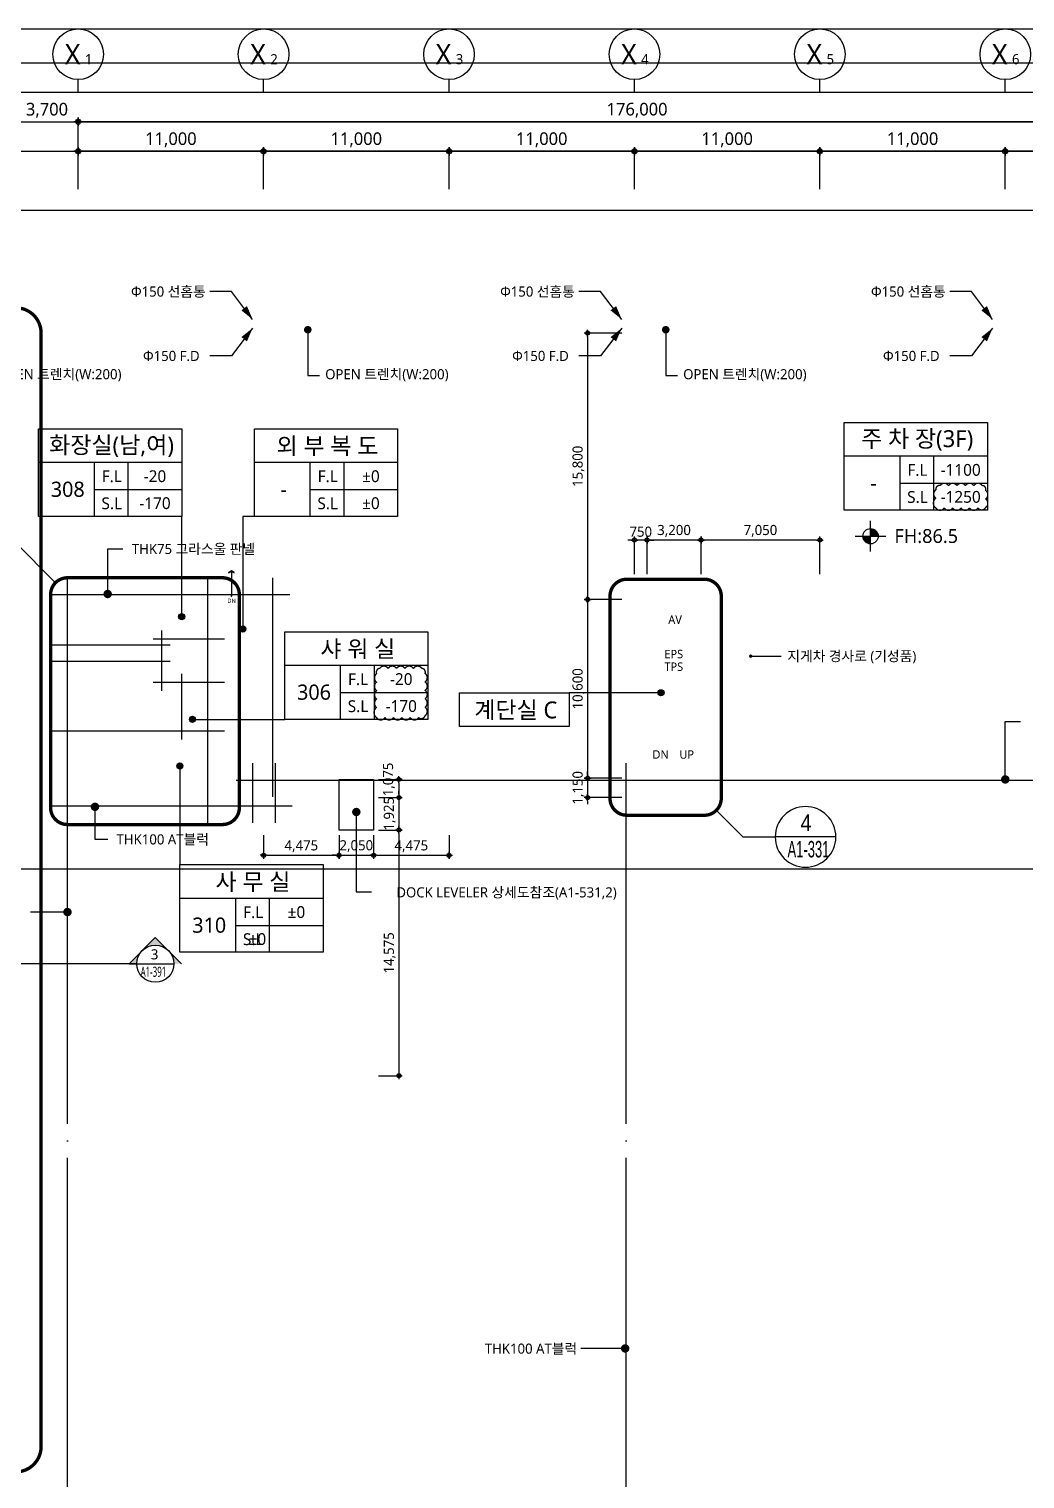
# Model space of a CAD drawing. Header units: millimetres. Extents: x 45782458 to 46215946, y 191740 to 1509539.
# Drawn here: x 45895054 to 45954142, y 675430 to 761440 of the extents above; entities that cross this region are included whole.
import ezdxf
from ezdxf.enums import TextEntityAlignment as Align

# ---------------------------------------------------------------- set-up
doc = ezdxf.new("R2010")
doc.units = ezdxf.units.MM
doc.header["$LTSCALE"] = 1000
doc.header["$MEASUREMENT"] = 0
doc.header["$PDSIZE"] = -10
for name, pattern in [('ACAD_ISO03W100', [30, 12, -18]), ('CEN', [62, 60, -1, 0, -1]), ('SYM$0$DASHDOT', [1, 0.5, -0.25, 0, -0.25])]:
    doc.linetypes.add(name, pattern=pattern)
doc.layers.get('0').update_dxf_attribs({"linetype": 'CONTINUOUS'})
doc.layers.get('Defpoints').update_dxf_attribs({"color": 171, "linetype": 'CONTINUOUS'})
for name, color, linetype in [('Center(AR)', 30, 'CEN'), ('DIM', 7, 'CONTINUOUS'), ('LED', 7, 'CONTINUOUS'), ('NDIM', 7, 'CONTINUOUS'), ('SYM', 7, 'CONTINUOUS'), ('SYM(AXIS)', 7, 'CONTINUOUS'), ('SYM(STAIR)', 251, 'CONTINUOUS'), ('SYMBOL', 7, 'CONTINUOUS'), ('TEXT(AXIS)', 2, 'CONTINUOUS'), ('TEXT(MIN)', 7, 'CONTINUOUS'), ('TEXT(노트)', 7, 'CONTINUOUS'), ('TEXT(실명)', 3, 'CONTINUOUS'), ('TEXT-기입', 6, 'CONTINUOUS'), ('TITLE', 7, 'CONTINUOUS'), ('구간정리', 6, 'CONTINUOUS'), ('구간정리-TEXT', 3, 'CONTINUOUS')]:
    doc.layers.add(name, color=color, linetype=linetype)
doc.layers.add('VE변경사항적용-20220616', color=10, linetype='CONTINUOUS', plot=False)
doc.styles.add('CGS', font='cgse', dxfattribs={"bigfont": 'cgs'})
doc.styles.add('SYM$0$ARIAL', font='arial.ttf')
doc.styles.add('SYM$0$돋움', font='', dxfattribs={"width": 0.9})
doc.styles.add('TE', font='malgun_0.ttf')
doc.styles.add('궁서체', font='')
doc.styles.add('나눔바른고딕', font='NanumBarunGothic.ttf')
doc.styles.get('SYM$0$돋움').set_extended_font_data('Dotum')
doc.styles.get('궁서체').set_extended_font_data('GungsuhChe')
doc.dimstyles.new('BA', dxfattribs={"dimscale": 500, "dimtxt": 3, "dimasz": 1, "dimexe": 1, "dimexo": 5, "dimgap": 0.9, "dimtad": 1, "dimdec": 0, "dimdsep": 46, "dimlunit": 6, "dimtxsty": 'TE', "dimblk": 'DDD', "dimcen": 2.5, "dimclrd": 256, "dimclre": 256, "dimclrt": 3, "dimazin": 2, "dimtfac": 1, "dimtdec": 0, "dimtix": 1, "dimtmove": 2, "dimatfit": 3, "dimldrblk": 'DDD', "dimfxl": 1, "dimtolj": 1, "dimtzin": 0, "dimarcsym": 2})
doc.dimstyles.new('CPDIM1', dxfattribs={"dimtxt": 3, "dimasz": 2.5, "dimexe": 1.25, "dimexo": 5, "dimgap": 1.5, "dimtad": 1, "dimdec": 0, "dimzin": 1, "dimdsep": 46, "dimlunit": 6, "dimtxsty": '궁서체', "dimblk1": 'Z_DOT', "dimblk2": 'Z_DOT', "dimsah": 1, "dimcen": 2.5, "dimadec": 0, "dimazin": 0, "dimtfac": 1, "dimtdec": 0, "dimtix": 1, "dimtmove": 2, "dimatfit": 3, "dimldrblk": 'Z_DOT', "dimfxl": 1, "dimtolj": 1, "dimtzin": 1, "dimarcsym": 0})
doc.dimstyles.new('NDIM 1200', dxfattribs={"dimscale": 500, "dimtxt": 3, "dimasz": 1, "dimexe": 2, "dimexo": 2, "dimgap": 1, "dimtad": 1, "dimdec": 0, "dimdsep": 46, "dimtxsty": 'CGS', "dimblk": 'DOT0', "dimcen": 1, "dimdle": 8, "dimclrd": 2, "dimclre": 2, "dimclrt": 2, "dimadec": 0, "dimazin": 0, "dimtfac": 1, "dimtdec": 0, "dimtix": 1, "dimtmove": 2, "dimatfit": 3, "dimldrblk": 'DOT0', "dimfxl": 1, "dimtolj": 1, "dimtzin": 0, "dimlwd": -1, "dimlwe": -1, "dimarcsym": 0})

# ---------------------------------------------------------------- blocks, each defined once
blk = doc.blocks.new('DDD')
at = {"layer": 'DIM', "color": 0}
for p, q in [((-1, 0), (1, 0)), ((0, -1), (0, 1))]:
    blk.add_line(p, q, dxfattribs=at)
for radius in [0.6, 0.3]:
    blk.add_circle((0, 0), radius, dxfattribs=at)
blk = doc.blocks.new('*D240')
at = {"layer": 'Defpoints', "color": 0, "ltscale": 0.4, "transparency": 16777216}
for p in [(45897972, 755940), (45894272, 750690), (45897972, 750690)]:
    blk.add_point(p, dxfattribs=at)
at = {"layer": 'NDIM', "lineweight": -2, "ltscale": 0.4, "transparency": 16777216}
for p, q in [((45894272, 751940), (45894272, 756190)), ((45897972, 751940), (45897972, 756190)), ((45894522, 755940), (45897722, 755940))]:
    blk.add_line(p, q, dxfattribs=at)
at = {"layer": 'NDIM', "lineweight": -2, "ltscale": 0.4, "transparency": 16777216, "xscale": 250, "yscale": 250, "zscale": 250, "rotation": 180}
blk.add_blockref('DDD', (45894272, 755940), dxfattribs=at)
at = {"layer": 'NDIM', "lineweight": -2, "ltscale": 0.4, "transparency": 16777216, "xscale": 250, "yscale": 250, "zscale": 250}
blk.add_blockref('DDD', (45897972, 755940), dxfattribs=at)
at = {"layer": 'NDIM', "color": 3, "ltscale": 0.4, "transparency": 16777216, "insert": (45896122, 756616), "char_height": 750, "attachment_point": 5, "style": 'TE'}
blk.add_mtext('\\A1;3,700', dxfattribs=at)
blk = doc.blocks.new('*D241')
at = {"layer": 'Defpoints', "color": 0, "ltscale": 0.4, "transparency": 16777216}
for p in [(45897972, 754190), (45897972, 750690), (45908972, 750690)]:
    blk.add_point(p, dxfattribs=at)
at = {"layer": 'NDIM', "lineweight": -2, "ltscale": 0.4, "transparency": 16777216}
for p, q in [((45897972, 751940), (45897972, 754440)), ((45908972, 751940), (45908972, 754440)), ((45908722, 754190), (45898222, 754190))]:
    blk.add_line(p, q, dxfattribs=at)
at = {"layer": 'NDIM', "lineweight": -2, "ltscale": 0.4, "transparency": 16777216, "xscale": 250, "yscale": 250, "zscale": 250, "rotation": 180}
blk.add_blockref('DDD', (45897972, 754190), dxfattribs=at)
at = {"layer": 'NDIM', "lineweight": -2, "ltscale": 0.4, "transparency": 16777216, "xscale": 250, "yscale": 250, "zscale": 250}
blk.add_blockref('DDD', (45908972, 754190), dxfattribs=at)
at = {"layer": 'NDIM', "color": 3, "ltscale": 0.4, "transparency": 16777216, "insert": (45903472, 754868), "char_height": 750, "attachment_point": 5, "style": 'TE'}
blk.add_mtext('\\A1;11,000', dxfattribs=at)
blk = doc.blocks.new('A$C2F20087E')
at = {"layer": 'SYM(AXIS)'}
blk.add_line((600, 0), (600, 300), dxfattribs=at)
blk.add_circle((600, 900), 600, dxfattribs=at)
blk = doc.blocks.new('*D242')
at = {"layer": 'Defpoints', "color": 0, "ltscale": 0.4, "transparency": 16777216}
for p in [(45908972, 754190), (45908972, 750690), (45919972, 750690)]:
    blk.add_point(p, dxfattribs=at)
at = {"layer": 'NDIM', "lineweight": -2, "ltscale": 0.4, "transparency": 16777216}
for p, q in [((45908972, 751940), (45908972, 754440)), ((45919972, 751940), (45919972, 754440)), ((45919722, 754190), (45909222, 754190))]:
    blk.add_line(p, q, dxfattribs=at)
at = {"layer": 'NDIM', "lineweight": -2, "ltscale": 0.4, "transparency": 16777216, "xscale": 250, "yscale": 250, "zscale": 250, "rotation": 180}
blk.add_blockref('DDD', (45908972, 754190), dxfattribs=at)
at = {"layer": 'NDIM', "lineweight": -2, "ltscale": 0.4, "transparency": 16777216, "xscale": 250, "yscale": 250, "zscale": 250}
blk.add_blockref('DDD', (45919972, 754190), dxfattribs=at)
at = {"layer": 'NDIM', "color": 3, "ltscale": 0.4, "transparency": 16777216, "insert": (45914472, 754868), "char_height": 750, "attachment_point": 5, "style": 'TE'}
blk.add_mtext('\\A1;11,000', dxfattribs=at)
blk = doc.blocks.new('*D243')
at = {"layer": 'Defpoints', "color": 0, "ltscale": 0.4, "transparency": 16777216}
for p in [(45919972, 754190), (45919972, 750690), (45930972, 750690)]:
    blk.add_point(p, dxfattribs=at)
at = {"layer": 'NDIM', "lineweight": -2, "ltscale": 0.4, "transparency": 16777216}
for p, q in [((45919972, 751940), (45919972, 754440)), ((45930972, 751940), (45930972, 754440)), ((45930722, 754190), (45920222, 754190))]:
    blk.add_line(p, q, dxfattribs=at)
at = {"layer": 'NDIM', "lineweight": -2, "ltscale": 0.4, "transparency": 16777216, "xscale": 250, "yscale": 250, "zscale": 250, "rotation": 180}
blk.add_blockref('DDD', (45919972, 754190), dxfattribs=at)
at = {"layer": 'NDIM', "lineweight": -2, "ltscale": 0.4, "transparency": 16777216, "xscale": 250, "yscale": 250, "zscale": 250}
blk.add_blockref('DDD', (45930972, 754190), dxfattribs=at)
at = {"layer": 'NDIM', "color": 3, "ltscale": 0.4, "transparency": 16777216, "insert": (45925472, 754868), "char_height": 750, "attachment_point": 5, "style": 'TE'}
blk.add_mtext('\\A1;11,000', dxfattribs=at)
blk = doc.blocks.new('*D244')
at = {"layer": 'Defpoints', "color": 0, "ltscale": 0.4, "transparency": 16777216}
for p in [(45930972, 754190), (45930972, 750690), (45941972, 750690)]:
    blk.add_point(p, dxfattribs=at)
at = {"layer": 'NDIM', "lineweight": -2, "ltscale": 0.4, "transparency": 16777216}
for p, q in [((45930972, 751940), (45930972, 754440)), ((45941972, 751940), (45941972, 754440)), ((45941722, 754190), (45931222, 754190))]:
    blk.add_line(p, q, dxfattribs=at)
at = {"layer": 'NDIM', "lineweight": -2, "ltscale": 0.4, "transparency": 16777216, "xscale": 250, "yscale": 250, "zscale": 250, "rotation": 180}
blk.add_blockref('DDD', (45930972, 754190), dxfattribs=at)
at = {"layer": 'NDIM', "lineweight": -2, "ltscale": 0.4, "transparency": 16777216, "xscale": 250, "yscale": 250, "zscale": 250}
blk.add_blockref('DDD', (45941972, 754190), dxfattribs=at)
at = {"layer": 'NDIM', "color": 3, "ltscale": 0.4, "transparency": 16777216, "insert": (45936472, 754868), "char_height": 750, "attachment_point": 5, "style": 'TE'}
blk.add_mtext('\\A1;11,000', dxfattribs=at)
blk = doc.blocks.new('*D245')
at = {"layer": 'Defpoints', "color": 0, "ltscale": 0.4, "transparency": 16777216}
for p in [(45941972, 754190), (45941972, 750690), (45952972, 750690)]:
    blk.add_point(p, dxfattribs=at)
at = {"layer": 'NDIM', "lineweight": -2, "ltscale": 0.4, "transparency": 16777216}
for p, q in [((45941972, 751940), (45941972, 754440)), ((45952972, 751940), (45952972, 754440)), ((45952722, 754190), (45942222, 754190))]:
    blk.add_line(p, q, dxfattribs=at)
at = {"layer": 'NDIM', "lineweight": -2, "ltscale": 0.4, "transparency": 16777216, "xscale": 250, "yscale": 250, "zscale": 250, "rotation": 180}
blk.add_blockref('DDD', (45941972, 754190), dxfattribs=at)
at = {"layer": 'NDIM', "lineweight": -2, "ltscale": 0.4, "transparency": 16777216, "xscale": 250, "yscale": 250, "zscale": 250}
blk.add_blockref('DDD', (45952972, 754190), dxfattribs=at)
at = {"layer": 'NDIM', "color": 3, "ltscale": 0.4, "transparency": 16777216, "insert": (45947472, 754868), "char_height": 750, "attachment_point": 5, "style": 'TE'}
blk.add_mtext('\\A1;11,000', dxfattribs=at)
blk = doc.blocks.new('*D246')
at = {"layer": 'Defpoints', "color": 0, "ltscale": 0.4, "transparency": 16777216}
for p in [(45952972, 754190), (45952972, 750690), (45963972, 750690)]:
    blk.add_point(p, dxfattribs=at)
at = {"layer": 'NDIM', "lineweight": -2, "ltscale": 0.4, "transparency": 16777216}
for p, q in [((45952972, 751940), (45952972, 754440)), ((45963972, 751940), (45963972, 754440)), ((45963722, 754190), (45953222, 754190))]:
    blk.add_line(p, q, dxfattribs=at)
at = {"layer": 'NDIM', "lineweight": -2, "ltscale": 0.4, "transparency": 16777216, "xscale": 250, "yscale": 250, "zscale": 250, "rotation": 180}
blk.add_blockref('DDD', (45952972, 754190), dxfattribs=at)
at = {"layer": 'NDIM', "lineweight": -2, "ltscale": 0.4, "transparency": 16777216, "xscale": 250, "yscale": 250, "zscale": 250}
blk.add_blockref('DDD', (45963972, 754190), dxfattribs=at)
at = {"layer": 'NDIM', "color": 3, "ltscale": 0.4, "transparency": 16777216, "insert": (45958472, 754868), "char_height": 750, "attachment_point": 5, "style": 'TE'}
blk.add_mtext('\\A1;11,000', dxfattribs=at)
blk = doc.blocks.new('A$C31C7260E')
at = {"layer": 'TITLE'}
for points in [[(0, 0), (0, 4000), (13000, 4000), (13000, 0)], [(13000, 0), (0, 0)]]:
    blk.add_lwpolyline(points, dxfattribs=at)
blk = doc.blocks.new('A$C51E23882')
at = {"layer": 'TITLE'}
blk.add_lwpolyline([(8500, 0), (0, 0), (0, 5200), (8500, 5200)], close=True, dxfattribs=at)
for points in [[(8500, 3200), (0, 3200)], [(3300, 3200), (3300, 0)], [(5300, 3200), (5300, 0)], [(3300, 1600), (8500, 1600)]]:
    blk.add_lwpolyline(points, dxfattribs=at)
at = {"layer": 'TITLE', "style": '나눔바른고딕'}
for s, p in [('F.L', (4352, 2378)), ('S.L', (4352, 778))]:
    blk.add_text(s, height=700, dxfattribs=at).set_placement(p, align=Align.MIDDLE)
blk = doc.blocks.new('level')
at = {"layer": 'SYMBOL'}
for p, q in [((0, 4320), (0, -4320)), ((-4320, 0), (4320, 0))]:
    blk.add_line(p, q, dxfattribs=at)
blk.add_circle((0, 0), 2160, dxfattribs=at)
for points in [[(-2160, 0), (0, 2160), (-2127, 381), (-376, 2126)], [(-2127, 381), (-376, 2126), (-2030, 748), (-738, 2029)], [(-2030, 748), (-738, 2029), (-1859, 1104), (-1089, 1863)], [(-1859, 1104), (-1089, 1863), (-1659, 1388), (-1386, 1658)], [(0, -2160), (2160, 0), (381, -2127), (2126, -376)], [(381, -2127), (2126, -376), (748, -2030), (2029, -738)], [(748, -2030), (2029, -738), (1104, -1859), (1863, -1089)], [(1104, -1859), (1863, -1089), (1388, -1659), (1658, -1386)]]:
    blk.add_solid(points, dxfattribs=at)
at = {"layer": 'SYMBOL', "linetype": 'Continuous'}
for points in [[(0, 2160), (-2160, 0), (0, 0)], [(2160, 0), (0, 0), (0, -2160)]]:
    blk.add_solid(points, dxfattribs=at)
blk = doc.blocks.new('*D964')
at = {"layer": 'Defpoints', "color": 0, "ltscale": 0.4, "transparency": 16777216}
for p in [(45913447, 713926), (45915497, 713926), (45915497, 712426)]:
    blk.add_point(p, dxfattribs=at)
at = {"layer": 'NDIM', "lineweight": -2, "ltscale": 0.4, "transparency": 16777216}
for p, q in [((45913447, 713626), (45913447, 712226)), ((45915497, 713626), (45915497, 712226)), ((45913247, 712426), (45913047, 712426)), ((45913447, 712426), (45915497, 712426)), ((45915697, 712426), (45915897, 712426))]:
    blk.add_line(p, q, dxfattribs=at)
at = {"layer": 'NDIM', "lineweight": -2, "ltscale": 0.4, "transparency": 16777216, "xscale": 200, "yscale": 200, "zscale": 200}
blk.add_blockref('DDD', (45913447, 712426), dxfattribs=at)
at = {"layer": 'NDIM', "lineweight": -2, "ltscale": 0.4, "transparency": 16777216, "xscale": 200, "yscale": 200, "zscale": 200, "rotation": 180}
blk.add_blockref('DDD', (45915497, 712426), dxfattribs=at)
at = {"layer": 'NDIM', "color": 3, "ltscale": 0.4, "transparency": 16777216, "insert": (45914472, 712967), "char_height": 600, "attachment_point": 5, "style": 'TE'}
blk.add_mtext('\\A1;2,050', dxfattribs=at)
blk = doc.blocks.new('*D965')
at = {"layer": 'Defpoints', "color": 0, "ltscale": 0.4, "transparency": 16777216}
for p in [(45915497, 713926), (45919972, 713926), (45919972, 712426)]:
    blk.add_point(p, dxfattribs=at)
at = {"layer": 'NDIM', "lineweight": -2, "ltscale": 0.4, "transparency": 16777216}
for p, q in [((45915497, 713626), (45915497, 712226)), ((45919972, 713626), (45919972, 712226)), ((45915697, 712426), (45919772, 712426))]:
    blk.add_line(p, q, dxfattribs=at)
at = {"layer": 'NDIM', "lineweight": -2, "ltscale": 0.4, "transparency": 16777216, "xscale": 200, "yscale": 200, "zscale": 200, "rotation": 180}
blk.add_blockref('DDD', (45915497, 712426), dxfattribs=at)
at = {"layer": 'NDIM', "lineweight": -2, "ltscale": 0.4, "transparency": 16777216, "xscale": 200, "yscale": 200, "zscale": 200}
blk.add_blockref('DDD', (45919972, 712426), dxfattribs=at)
at = {"layer": 'NDIM', "color": 3, "ltscale": 0.4, "transparency": 16777216, "insert": (45917735, 712962), "char_height": 600, "attachment_point": 5, "style": 'TE'}
blk.add_mtext('\\A1;4,475', dxfattribs=at)
blk = doc.blocks.new('*D966')
at = {"layer": 'Defpoints', "color": 0, "ltscale": 0.4, "transparency": 16777216}
for p in [(45908972, 713926), (45913447, 713926), (45913447, 712426)]:
    blk.add_point(p, dxfattribs=at)
at = {"layer": 'NDIM', "lineweight": -2, "ltscale": 0.4, "transparency": 16777216}
for p, q in [((45908972, 713626), (45908972, 712226)), ((45913447, 713626), (45913447, 712226)), ((45909172, 712426), (45913247, 712426))]:
    blk.add_line(p, q, dxfattribs=at)
at = {"layer": 'NDIM', "lineweight": -2, "ltscale": 0.4, "transparency": 16777216, "xscale": 200, "yscale": 200, "zscale": 200, "rotation": 180}
blk.add_blockref('DDD', (45908972, 712426), dxfattribs=at)
at = {"layer": 'NDIM', "lineweight": -2, "ltscale": 0.4, "transparency": 16777216, "xscale": 200, "yscale": 200, "zscale": 200}
blk.add_blockref('DDD', (45913447, 712426), dxfattribs=at)
at = {"layer": 'NDIM', "color": 3, "ltscale": 0.4, "transparency": 16777216, "insert": (45911210, 712962), "char_height": 600, "attachment_point": 5, "style": 'TE'}
blk.add_mtext('\\A1;4,475', dxfattribs=at)
blk = doc.blocks.new('*D967')
at = {"layer": 'Defpoints', "color": 0, "ltscale": 0.4, "transparency": 16777216}
for p in [(45915497, 713926), (45915497, 699351), (45916997, 699351)]:
    blk.add_point(p, dxfattribs=at)
at = {"layer": 'NDIM', "lineweight": -2, "ltscale": 0.4, "transparency": 16777216}
for p, q in [((45915797, 713926), (45917197, 713926)), ((45916997, 713726), (45916997, 699551)), ((45915797, 699351), (45917197, 699351))]:
    blk.add_line(p, q, dxfattribs=at)
at = {"layer": 'NDIM', "lineweight": -2, "ltscale": 0.4, "transparency": 16777216, "xscale": 200, "yscale": 200, "zscale": 200}
for p, rotation in [((45916997, 713926), 90), ((45916997, 699351), 270)]:
    blk.add_blockref('DDD', p, dxfattribs=dict(at, rotation=rotation))
at = {"layer": 'NDIM', "color": 3, "ltscale": 0.4, "transparency": 16777216, "insert": (45916455, 706639), "char_height": 600, "attachment_point": 5, "rotation": 90, "style": 'TE'}
blk.add_mtext('\\A1;14,575', dxfattribs=at)
blk = doc.blocks.new('*D968')
at = {"layer": 'Defpoints', "color": 0, "ltscale": 0.4, "transparency": 16777216}
for p in [(45915497, 715851), (45915497, 713926), (45916997, 713926)]:
    blk.add_point(p, dxfattribs=at)
at = {"layer": 'NDIM', "lineweight": -2, "ltscale": 0.4, "transparency": 16777216}
for p, q in [((45915797, 715851), (45917197, 715851)), ((45916997, 716051), (45916997, 716251)), ((45916997, 715851), (45916997, 713926)), ((45915797, 713926), (45917197, 713926)), ((45916997, 713726), (45916997, 713526))]:
    blk.add_line(p, q, dxfattribs=at)
at = {"layer": 'NDIM', "lineweight": -2, "ltscale": 0.4, "transparency": 16777216, "xscale": 200, "yscale": 200, "zscale": 200}
for p, rotation in [((45916997, 715851), 270), ((45916997, 713926), 90)]:
    blk.add_blockref('DDD', p, dxfattribs=dict(at, rotation=rotation))
at = {"layer": 'NDIM', "color": 3, "ltscale": 0.4, "transparency": 16777216, "insert": (45916455, 714889), "char_height": 600, "attachment_point": 5, "rotation": 90, "style": 'TE'}
blk.add_mtext('\\A1;1,925', dxfattribs=at)
blk = doc.blocks.new('*D969')
at = {"layer": 'Defpoints', "color": 0, "ltscale": 0.4, "transparency": 16777216}
for p in [(45915497, 716926), (45915497, 715851), (45916997, 715851)]:
    blk.add_point(p, dxfattribs=at)
at = {"layer": 'NDIM', "lineweight": -2, "ltscale": 0.4, "transparency": 16777216}
for p, q in [((45915797, 716926), (45917197, 716926)), ((45916997, 716726), (45916997, 716051)), ((45915797, 715851), (45917197, 715851))]:
    blk.add_line(p, q, dxfattribs=at)
at = {"layer": 'NDIM', "lineweight": -2, "ltscale": 0.4, "transparency": 16777216, "xscale": 200, "yscale": 200, "zscale": 200}
for p, rotation in [((45916997, 716926), 90), ((45916997, 715851), 270)]:
    blk.add_blockref('DDD', p, dxfattribs=dict(at, rotation=rotation))
at = {"layer": 'NDIM', "color": 3, "ltscale": 0.4, "transparency": 16777216, "insert": (45916407, 716926), "char_height": 600, "attachment_point": 5, "rotation": 90, "style": 'TE'}
blk.add_mtext('\\A1;1,075', dxfattribs=at)
blk = doc.blocks.new('DOT0')
blk.add_line((-3, 0), (3, 0))
at = {"color": 6}
blk.add_circle((0, 0), 0.75, dxfattribs=at)
blk = doc.blocks.new('Z_DOT')
at = {"layer": 'DIM', "color": 0}
for p, q in [((-1, 0), (1, 0)), ((0, -1), (0, 1))]:
    blk.add_line(p, q, dxfattribs=at)
for radius in [0.5, 0.25]:
    blk.add_circle((0, 0), radius, dxfattribs=at)
blk = doc.blocks.new('*D1171')
at = {"layer": 'Defpoints', "color": 0, "ltscale": 0.4, "transparency": 16777216}
for p in [(45931722, 731128), (45931722, 728801), (45934922, 728801)]:
    blk.add_point(p, dxfattribs=at)
at = {"layer": 'NDIM', "lineweight": -2, "ltscale": 0.4, "transparency": 16777216}
for p, q in [((45931722, 729101), (45931722, 731328)), ((45934722, 731128), (45931922, 731128)), ((45934922, 729101), (45934922, 731328))]:
    blk.add_line(p, q, dxfattribs=at)
at = {"layer": 'NDIM', "lineweight": -2, "ltscale": 0.4, "transparency": 16777216, "xscale": 200, "yscale": 200, "zscale": 200, "rotation": 180}
blk.add_blockref('DDD', (45931722, 731128), dxfattribs=at)
at = {"layer": 'NDIM', "lineweight": -2, "ltscale": 0.4, "transparency": 16777216, "xscale": 200, "yscale": 200, "zscale": 200}
blk.add_blockref('DDD', (45934922, 731128), dxfattribs=at)
at = {"layer": 'NDIM', "color": 3, "ltscale": 0.4, "transparency": 16777216, "insert": (45933322, 731669), "char_height": 600, "attachment_point": 5, "style": 'TE'}
blk.add_mtext('\\A1;3,200', dxfattribs=at)
blk = doc.blocks.new('*D1172')
at = {"layer": 'Defpoints', "color": 0, "ltscale": 0.4, "transparency": 16777216}
for p in [(45930972, 731128), (45930972, 728801), (45931722, 728801)]:
    blk.add_point(p, dxfattribs=at)
at = {"layer": 'NDIM', "lineweight": -2, "ltscale": 0.4, "transparency": 16777216}
for p, q in [((45930772, 731128), (45930572, 731128)), ((45930972, 729101), (45930972, 731328)), ((45931722, 731128), (45930972, 731128)), ((45931722, 729101), (45931722, 731328)), ((45931922, 731128), (45932122, 731128))]:
    blk.add_line(p, q, dxfattribs=at)
at = {"layer": 'NDIM', "lineweight": -2, "ltscale": 0.4, "transparency": 16777216, "xscale": 200, "yscale": 200, "zscale": 200}
blk.add_blockref('DDD', (45930972, 731128), dxfattribs=at)
at = {"layer": 'NDIM', "lineweight": -2, "ltscale": 0.4, "transparency": 16777216, "xscale": 200, "yscale": 200, "zscale": 200, "rotation": 180}
blk.add_blockref('DDD', (45931722, 731128), dxfattribs=at)
at = {"layer": 'NDIM', "color": 3, "ltscale": 0.4, "transparency": 16777216, "insert": (45931347, 731618), "char_height": 600, "attachment_point": 5, "style": 'TE'}
blk.add_mtext('\\A1;750', dxfattribs=at)
blk = doc.blocks.new('*D1173')
at = {"layer": 'Defpoints', "color": 0, "ltscale": 0.4, "transparency": 16777216}
for p in [(45934922, 731128), (45934922, 728801), (45941972, 728801)]:
    blk.add_point(p, dxfattribs=at)
at = {"layer": 'NDIM', "lineweight": -2, "ltscale": 0.4, "transparency": 16777216}
for p, q in [((45934922, 729101), (45934922, 731328)), ((45941772, 731128), (45935122, 731128)), ((45941972, 729101), (45941972, 731328))]:
    blk.add_line(p, q, dxfattribs=at)
at = {"layer": 'NDIM', "lineweight": -2, "ltscale": 0.4, "transparency": 16777216, "xscale": 200, "yscale": 200, "zscale": 200, "rotation": 180}
blk.add_blockref('DDD', (45934922, 731128), dxfattribs=at)
at = {"layer": 'NDIM', "lineweight": -2, "ltscale": 0.4, "transparency": 16777216, "xscale": 200, "yscale": 200, "zscale": 200}
blk.add_blockref('DDD', (45941972, 731128), dxfattribs=at)
at = {"layer": 'NDIM', "color": 3, "ltscale": 0.4, "transparency": 16777216, "insert": (45938447, 731669), "char_height": 600, "attachment_point": 5, "style": 'TE'}
blk.add_mtext('\\A1;7,050', dxfattribs=at)
blk = doc.blocks.new('*D1174')
at = {"layer": 'Defpoints', "color": 0, "ltscale": 0.4, "transparency": 16777216}
for p in [(45930522, 727601), (45928195, 717001), (45930522, 717001)]:
    blk.add_point(p, dxfattribs=at)
at = {"layer": 'NDIM', "lineweight": -2, "ltscale": 0.4, "transparency": 16777216}
for p, q in [((45930222, 727601), (45927995, 727601)), ((45928195, 727401), (45928195, 717201)), ((45930222, 717001), (45927995, 717001))]:
    blk.add_line(p, q, dxfattribs=at)
at = {"layer": 'NDIM', "lineweight": -2, "ltscale": 0.4, "transparency": 16777216, "xscale": 200, "yscale": 200, "zscale": 200}
for p, rotation in [((45928195, 727601), 90), ((45928195, 717001), 270)]:
    blk.add_blockref('DDD', p, dxfattribs=dict(at, rotation=rotation))
at = {"layer": 'NDIM', "color": 3, "ltscale": 0.4, "transparency": 16777216, "insert": (45927653, 722301), "char_height": 600, "attachment_point": 5, "rotation": 90, "style": 'TE'}
blk.add_mtext('\\A1;10,600', dxfattribs=at)
blk = doc.blocks.new('*D1175')
at = {"layer": 'Defpoints', "color": 0, "ltscale": 0.4, "transparency": 16777216}
for p in [(45930522, 717001), (45928195, 715851), (45930522, 715851)]:
    blk.add_point(p, dxfattribs=at)
at = {"layer": 'NDIM', "lineweight": -2, "ltscale": 0.4, "transparency": 16777216}
for p, q in [((45928195, 717201), (45928195, 717401)), ((45930222, 717001), (45927995, 717001)), ((45928195, 717001), (45928195, 715851)), ((45930222, 715851), (45927995, 715851)), ((45928195, 715651), (45928195, 715451))]:
    blk.add_line(p, q, dxfattribs=at)
at = {"layer": 'NDIM', "lineweight": -2, "ltscale": 0.4, "transparency": 16777216, "xscale": 200, "yscale": 200, "zscale": 200}
for p, rotation in [((45928195, 717001), 270), ((45928195, 715851), 90)]:
    blk.add_blockref('DDD', p, dxfattribs=dict(at, rotation=rotation))
at = {"layer": 'NDIM', "color": 3, "ltscale": 0.4, "transparency": 16777216, "insert": (45927653, 716426), "char_height": 600, "attachment_point": 5, "rotation": 90, "style": 'TE'}
blk.add_mtext('\\A1;1,150', dxfattribs=at)
blk = doc.blocks.new('*D1176')
at = {"layer": 'Defpoints', "color": 0, "ltscale": 0.4, "transparency": 16777216}
for p in [(45930522, 743401), (45928195, 727601), (45930522, 727601)]:
    blk.add_point(p, dxfattribs=at)
at = {"layer": 'NDIM', "lineweight": -2, "ltscale": 0.4, "transparency": 16777216}
for p, q in [((45930222, 743401), (45927995, 743401)), ((45928195, 743201), (45928195, 727801)), ((45930222, 727601), (45927995, 727601))]:
    blk.add_line(p, q, dxfattribs=at)
at = {"layer": 'NDIM', "lineweight": -2, "ltscale": 0.4, "transparency": 16777216, "xscale": 200, "yscale": 200, "zscale": 200}
for p, rotation in [((45928195, 743401), 90), ((45928195, 727601), 270)]:
    blk.add_blockref('DDD', p, dxfattribs=dict(at, rotation=rotation))
at = {"layer": 'NDIM', "color": 3, "ltscale": 0.4, "transparency": 16777216, "insert": (45927653, 735501), "char_height": 600, "attachment_point": 5, "rotation": 90, "style": 'TE'}
blk.add_mtext('\\A1;15,800', dxfattribs=at)
blk = doc.blocks.new('SYM$0$det-tar-wi')
at = {"layer": '구간정리', "ltscale": 0.2}
blk.add_line((0, 0), (11, 0), dxfattribs=at)
blk.add_circle((5.5, 0), 5.5, dxfattribs=at)
at = {"layer": '구간정리-TEXT', "color": 3, "style": 'SYM$0$ARIAL'}
blk.add_attdef('2', text='', height=3, dxfattribs=at).set_placement((5.5, 2.58), align=Align.MIDDLE_CENTER)
at = {"layer": '구간정리-TEXT', "color": 3, "style": 'SYM$0$ARIAL', "width": 0.6}
blk.add_attdef('A1.00', text='', height=3, dxfattribs=at).set_placement((5.57, -2.22), align=Align.MIDDLE_CENTER)

msp = doc.modelspace()

# ---------------------------------------------------------------- hatches: boundary and pattern name
at = {"layer": 'LED'}
h = msp.add_hatch(color=256, dxfattribs=at)
h.dxf.hatch_style = 1
edge = h.paths.add_edge_path()
edge.add_arc((45904112.3, 726576.3), 180, 180, 540, ccw=False)
h = msp.add_hatch(color=256, dxfattribs=at)
h.dxf.hatch_style = 1
edge = h.paths.add_edge_path()
edge.add_arc((45907741.1, 725851.3), 180, 270, 630, ccw=False)
h = msp.add_hatch(color=256, dxfattribs=at)
h.dxf.hatch_style = 1
edge = h.paths.add_edge_path()
edge.add_arc((45932547.3, 722066.3), 180, 0, 360)
h = msp.add_hatch(color=256, dxfattribs=at)
h.dxf.hatch_style = 1
edge = h.paths.add_edge_path()
edge.add_arc((45904752.3, 720491.3), 180, 180, 540, ccw=False)
h = msp.add_hatch(color=256, dxfattribs=at)
h.dxf.hatch_style = 1
edge = h.paths.add_edge_path()
edge.add_arc((45904003.9, 717724.6), 180, 180, 540, ccw=False)
h = msp.add_hatch(color=256, dxfattribs=at)
h.dxf.hatch_style = 1
edge = h.paths.add_edge_path()
edge.add_arc((45904003.9, 717724.6), 180, -180, 180)
at = {"layer": 'SYM'}
h = msp.add_hatch(color=256, dxfattribs=at)
h.paths.add_polyline_path([(45902546.9, 707550.6), (45901769.1, 706772.8, -0.4142136), (45903324.7, 706772.8)])
h.paths.add_polyline_path([(45901769.1, 706772.8), (45900991.3, 705995), (45901446.9, 705995, -0.1989124)])
h.paths.add_polyline_path([(45903324.7, 706772.8, -0.1989124), (45903646.9, 705995), (45904102.5, 705995)])

# ---------------------------------------------------------------- linework, layer by layer
at = {"ltscale": 10000}
for p, q in [((45904112.3, 726576.3), (45904112.3, 732526.3)), ((45904752.3, 720491.3), (45910222.3, 720491.3))]:
    msp.add_line(p, q, dxfattribs=at)
msp.add_line((45901446.9, 705995), (45903646.9, 705995))
for points in [[(45908422.3, 732526.3), (45907741.1, 732526.3), (45907741.1, 725851.3)], [(45932547.3, 722066.3), (45927097.3, 722066.3)], [(45904003.9, 717724.6), (45904003.9, 711871.4)]]:
    msp.add_lwpolyline(points, dxfattribs=at)
at = {"color": 8, "ltscale": 10000}
msp.add_lwpolyline([(45913447.3, 716926.3), (45915497.3, 716926.3), (45915497.3, 713926.3), (45913447.3, 713926.3)], close=True, dxfattribs=at)
at = {"layer": 'Center(AR)'}
for p, q in [((45897334.8, 634490.2), (45897334.8, 728888.8)), ((45905659.8, 714351.3), (45905659.8, 728888.8)), ((45909522.3, 715888.8), (45909522.3, 728888.8)), ((45896334.8, 727888.8), (45910522.3, 727888.8)), ((45902429.8, 725263.8), (45906659.8, 725263.8)), ((45902929.8, 722188.8), (45902929.8, 725763.8)), ((45896334.8, 724901.3), (45903429.8, 724901.3)), ((45896334.8, 723951.3), (45903429.8, 723951.3)), ((45902429.8, 722688.8), (45906659.8, 722688.8)), ((45904122.3, 719301.3), (45904122.3, 723188.8)), ((45896334.8, 719801.3), (45906659.8, 719801.3)), ((45908334.8, 714351.3), (45908334.8, 717888.8)), ((45909672.3, 714351.3), (45909672.3, 717888.8)), ((45930472.3, 634490.2), (45930472.3, 717888.8)), ((45907334.8, 716888.8), (45966972.3, 716888.8)), ((45896334.8, 715351.3), (45910672.3, 715351.3))]:
    msp.add_line(p, q, dxfattribs=at)
at = {"layer": 'Defpoints'}
msp.add_line((45853593.1, 711626.3), (45966972.3, 711626.3), dxfattribs=at)
for points in [[(45977722.3, 623740.2), (45801022.3, 623740.2), (45801022.3, 761440.2), (45977722.3, 761440.2)], [(45975722.3, 625740.2), (45803022.3, 625740.2), (45803022.3, 759440.2), (45975722.3, 759440.2)], [(45973972.3, 627490.2), (45804772.3, 627490.2), (45804772.3, 757690.2), (45973972.3, 757690.2)], [(45972222.3, 629240.2), (45806522.3, 629240.2), (45806522.3, 755940.2), (45972222.3, 755940.2)], [(45970472.3, 630990.2), (45808272.3, 630990.2), (45808272.3, 754190.2), (45970472.3, 754190.2)], [(45966972.3, 634490.2), (45811772.3, 634490.2), (45811772.3, 750690.2), (45966972.3, 750690.2)], [(45966972.3, 634490.2), (45824022.3, 634490.2), (45824022.3, 750690.2), (45966972.3, 750690.2)]]:
    msp.add_lwpolyline(points, close=True, dxfattribs=at)
at = {"layer": 'LED', "ltscale": 10000}
for p, q in [((45899722.3, 730602), (45900622.5, 730602)), ((45952972.3, 720354.9), (45953872.5, 720354.9)), ((45898968.2, 713388.3), (45899722.3, 713388.3)), ((45914472.3, 710254.5), (45915372.5, 710254.5))]:
    msp.add_line(p, q, dxfattribs=at)
at = {"layer": 'LED'}
for points in [[(45908322.3, 744213.8), (45907067.6, 745866.5), (45905779.7, 745866.5)], [(45930222.3, 744213.8), (45928967.6, 745866.5), (45927679.7, 745866.5)], [(45952222.3, 744213.8), (45950967.6, 745866.5), (45949679.7, 745866.5)], [(45908322.3, 743701.3), (45907067.6, 742048.6), (45905779.7, 742048.6)], [(45930222.3, 743701.3), (45928967.6, 742048.6), (45927679.7, 742048.6)], [(45952222.3, 743701.3), (45950967.6, 742048.6), (45949679.7, 742048.6)]]:
    msp.add_lwpolyline(points, dxfattribs=at)
for centre in [(45904112.3, 726576.3), (45907741.1, 725851.3), (45932547.3, 722066.3), (45904752.3, 720491.3), (45904003.9, 717724.6), (45904003.9, 717724.6)]:
    msp.add_circle(centre, 180, dxfattribs=at)
for points in [[(45908322.3, 744213.8), (45907652.5, 744751.6), (45907984.4, 745003.5)], [(45930222.3, 744213.8), (45929552.5, 744751.6), (45929884.4, 745003.5)], [(45952222.3, 744213.8), (45951552.5, 744751.6), (45951884.4, 745003.5)], [(45908322.3, 743701.3), (45907652.5, 743163.6), (45907984.4, 742911.6)], [(45930222.3, 743701.3), (45929552.5, 743163.6), (45929884.4, 742911.6)], [(45952222.3, 743701.3), (45951552.5, 743163.6), (45951884.4, 742911.6)]]:
    msp.add_solid(points, dxfattribs=at)
at = {"layer": 'NDIM', "ltscale": 0.4}
for p, q in [((45897972.3, 751940.2), (45897972.3, 756190.2)), ((45966972.3, 755940.2), (45898222.3, 755940.2))]:
    msp.add_line(p, q, dxfattribs=at)
at = {"layer": 'SYM'}
for p, q in [((45900991.3, 705995), (45902546.9, 707550.6)), ((45904102.5, 705995), (45902546.9, 707550.6)), ((45901446.9, 705995), (45892258.5, 705995)), ((45900991.3, 705995), (45901446.9, 705995))]:
    msp.add_line(p, q, dxfattribs=at)
msp.add_circle((45902546.9, 705995), 1100, dxfattribs=at)
at = {"layer": 'SYM(STAIR)'}
msp.add_lwpolyline([(45906884.6, 729200.2), (45906898.9, 729175.4), (45907059.8, 729268.3), (45907220.7, 729175.4), (45907235, 729200.2), (45907059.8, 729301.3)], close=True, dxfattribs=at)
msp.add_lwpolyline([(45907059.8, 729301.3), (45907059.8, 727801.3)], dxfattribs=at)
at = {"layer": 'SYM(STAIR)', "const_width": 50}
msp.add_lwpolyline([(45907084.8, 727801.3, -1), (45907034.8, 727801.3, -1)], format="xyb", close=True, dxfattribs=at)
at = {"layer": 'VE변경사항적용-20220616', "linetype": 'ACAD_ISO03W100'}
for points in [[(45948849.7, 733028.1, 0.5205671), (45949349.7, 733028.1, 0.5205671), (45949849.7, 733028.1, 0.5205671), (45950349.7, 733028.1, 0.5205671), (45950849.7, 733028.1, 0.5205671), (45951349.7, 733028.1, 0.5205671), (45951815.2, 733062.6, 0.5205671), (45951815.2, 733562.6, 0.5205671), (45951815.2, 734062.6, 0.5205671), (45951605.7, 734353.1, 0.5205671), (45951105.7, 734353.1, 0.5205671), (45950605.7, 734353.1, 0.5205671), (45950105.7, 734353.1, 0.5205671), (45949605.7, 734353.1, 0.5205671), (45949105.7, 734353.1, 0.5205671), (45948849.7, 734109, 0.5205671), (45948849.7, 733609, 0.5205671)], [(45915671.9, 720594.3, 0.5205671), (45916171.9, 720594.3, 0.5205671), (45916671.9, 720594.3, 0.5205671), (45917171.9, 720594.3, 0.5205671), (45917671.9, 720594.3, 0.5205671), (45918171.9, 720594.3, 0.5205671), (45918556.2, 720710, 0.5205671), (45918556.2, 721210, 0.5205671), (45918556.2, 721710, 0.5205671), (45918556.2, 722210, 0.5205671), (45918556.2, 722710, 0.5205671), (45918556.2, 723210, 0.5205671), (45918356.2, 723510, 0.5205671), (45917856.2, 723510, 0.5205671), (45917356.2, 723510, 0.5205671), (45916856.2, 723510, 0.5205671), (45916356.2, 723510, 0.5205671), (45915856.2, 723510, 0.5205671), (45915671.9, 723194.3, 0.5205671), (45915671.9, 722694.3, 0.5205671), (45915671.9, 722194.3, 0.5205671), (45915671.9, 721694.3, 0.5205671), (45915671.9, 721194.3, 0.5205671)]]:
    msp.add_lwpolyline(points, format="xyb", close=True, dxfattribs=at)
at = {"layer": '구간정리', "linetype": 'SYM$0$DASHDOT', "ltscale": 2, "const_width": 200}
for points in [[(45894272.3, 675851.3), (45848272.3, 675851.3, -0.4142136), (45846772.3, 677351.3), (45846772.3, 743401.3, -0.4142136), (45848272.3, 744901.3), (45894272.3, 744901.3, -0.4142136), (45895772.3, 743401.3), (45895772.3, 677351.3, -0.4142136)], [(45897334.8, 714251.3), (45906532.9, 714251.3, 0.4142136), (45907532.9, 715251.3), (45907532.9, 727888.8, 0.4142136), (45906532.9, 728888.8), (45897334.8, 728888.8, 0.4142136), (45896334.8, 727888.8), (45896334.8, 715251.3, 0.4142136)], [(45935122.3, 714801.3), (45930522.3, 714801.3, -0.4142136), (45929522.3, 715801.3), (45929522.3, 727801.3, -0.4142136), (45930522.3, 728801.3), (45935122.3, 728801.3, -0.4142136), (45936122.3, 727801.3), (45936122.3, 715801.3, -0.4142136)]]:
    msp.add_lwpolyline(points, format="xyb", close=True, dxfattribs=at)
at = {"layer": '구간정리', "ltscale": 0.2}
for points in [[(45896627.7, 728595.9), (45894209.8, 731013.8), (45891815.4, 731013.8)], [(45935829.4, 715094.2), (45937405.7, 713517.9), (45939321.6, 713517.9)]]:
    msp.add_lwpolyline(points, dxfattribs=at)

# ---------------------------------------------------------------- block references
for name, p, xscale, yscale, zscale in [('A$C2F20087E', (45896472.3, 757690.2), 2.5, 2.5, 2.5), ('A$C2F20087E', (45907472.3, 757690.2), 2.5, 2.5, 2.5), ('A$C2F20087E', (45918472.3, 757690.2), 2.5, 2.5, 2.5), ('A$C2F20087E', (45929472.3, 757690.2), 2.5, 2.5, 2.5), ('A$C2F20087E', (45940472.3, 757690.2), 2.5, 2.5, 2.5), ('A$C2F20087E', (45951472.3, 757690.2), 2.5, 2.5, 2.5), ('A$C31C7260E', (45920597.3, 720066.3), 0.5, 0.5, 0.5)]:
    msp.add_blockref(name, p, dxfattribs=dict(xscale=xscale, yscale=yscale, zscale=zscale))
for p in [(45943409.8, 732900.8), (45895612.3, 732526.3), (45908422.3, 732526.3), (45910222.3, 720491.3), (45904003.9, 706671.4)]:
    msp.add_blockref('A$C51E23882', p)
at = {"layer": 'NDIM', "ltscale": 0.4, "xscale": 250, "yscale": 250, "zscale": 250, "rotation": 180}
msp.add_blockref('DDD', (45897972.3, 755940.2), dxfattribs=at)
at = {"layer": 'SYMBOL', "xscale": 0.210048437524453, "yscale": 0.210048437524453, "zscale": 0.210048437524453, "rotation": 90}
msp.add_blockref('level', (45944978.6, 731353), dxfattribs=at)
at = {"layer": '구간정리'}
ref = msp.add_blockref('SYM$0$det-tar-wi', (45942921.6, 713517.9), dxfattribs=dict(at, xscale=-327.2727272727273, yscale=327.2727272727273, zscale=327.2727272727273))
ref.add_attrib('A1.00', 'A1-331', dxfattribs={"layer": '구간정리-TEXT', "color": 3, "height": 981.82, "style": 'SYM$0$돋움', "width": 0.6}).set_placement((45941296.3, 712790.3), align=Align.MIDDLE_CENTER)
ref.add_attrib('2', '4', dxfattribs={"layer": '구간정리-TEXT', "color": 3, "height": 981.8, "style": 'SYM$0$돋움', "width": 0.9}).set_placement((45941149.2, 714363.4), align=Align.MIDDLE_CENTER)

# ---------------------------------------------------------------- texts
at = {"layer": 'NDIM', "color": 3, "ltscale": 0.4, "insert": (45931127.1, 756617.6), "char_height": 750, "attachment_point": 5, "style": 'TE'}
msp.add_mtext('\\A1;176,000', dxfattribs=at)
at = {"layer": 'SYMBOL', "style": '나눔바른고딕'}
msp.add_text('FH:86.5', height=825, dxfattribs=at).set_placement((45946396.4, 730955))
at = {"layer": 'TEXT(AXIS)', "style": '나눔바른고딕'}
for s, height, p in [('X', 1200, (45897643.2, 759950.1)), ('X', 1200, (45908643.2, 759950.1)), ('X', 1200, (45919643.2, 759950.1)), ('X', 1200, (45930643.2, 759950.1)), ('X', 1200, (45941643.2, 759950.1)), ('X', 1200, (45952643.2, 759950.1)), ('1', 600, (45898591.3, 759650.2)), ('2', 600, (45909591.3, 759650.2)), ('3', 600, (45920591.3, 759650.2)), ('4', 600, (45931591.3, 759650.2)), ('5', 600, (45942591.3, 759650.2)), ('6', 600, (45953591.3, 759650.2))]:
    msp.add_text(s, height=height, dxfattribs=at).set_placement(p, align=Align.MIDDLE)
at = {"layer": 'TEXT(MIN)', "style": '나눔바른고딕'}
for s, p in [('Φ150 선홈통', (45905537.6, 745866.5)), ('Φ150 선홈통', (45927437.6, 745866.5)), ('Φ150 선홈통', (45949437.6, 745866.5)), ('THK75 그라스울 판넬', (45908468.9, 730599.5)), ('지게차 경사로 (기성품)', (45947693.1, 724238.8)), ('THK100 AT블럭', (45905729.5, 713370.9)), ('DOCK LEVELER 상세도참조(A1-531,2)', (45929920.3, 710227.9)), ('THK100 AT블럭', (45927574.1, 683163))]:
    msp.add_text(s, height=600, dxfattribs=at).set_placement(p, align=Align.MIDDLE_RIGHT)
for s, p in [('Φ150 F.D', (45901818.6, 742048.6)), ('Φ150 F.D', (45923718.6, 742048.6)), ('Φ150 F.D', (45945718.6, 742048.6)), ('OPEN 트렌치(W:200)', (45893221.8, 740964.1)), ('OPEN 트렌치(W:200)', (45912625.6, 740964.1)), ('OPEN 트렌치(W:200)', (45933863.7, 740964.1))]:
    msp.add_text(s, height=600, dxfattribs=at).set_placement(p, align=Align.MIDDLE_LEFT)
for s, height, p in [('DN', 250, (45907072, 727524.4)), ('AV', 500, (45933380.9, 726403.8)), ('EPS', 500, (45933305.3, 724364.1)), ('TPS', 500, (45933305.3, 723614.8)), ('DN', 500, (45932524.3, 718406.4)), ('UP', 500, (45934074.3, 718406.4))]:
    msp.add_text(s, height=height, dxfattribs=at).set_placement(p, align=Align.MIDDLE_CENTER)
at = {"layer": 'TEXT(노트)', "style": '나눔바른고딕'}
msp.add_text('3', height=600, dxfattribs=at).set_placement((45902281.6, 706252.1))
at = {"layer": 'TEXT(노트)', "style": '나눔바른고딕', "width": 0.6}
msp.add_text('A1-391', height=600, dxfattribs=at).set_placement((45901673.9, 705221.7))
at = {"layer": 'TEXT(실명)', "style": '나눔바른고딕'}
for s, p in [('화장실(남,여)', (45899950, 736720.5)), ('외 부 복 도', (45912760, 736720.5)), ('주 차 장(3F)', (45947747.6, 737094.9)), ('샤 워 실', (45914560, 724685.5)), ('계단실 C', (45923935, 721060.5)), ('사 무 실', (45908341.6, 710865.5))]:
    msp.add_text(s, height=1000, dxfattribs=at).set_placement(p, align=Align.MIDDLE)
at = {"layer": 'TEXT-기입', "style": '나눔바른고딕'}
for s, height, p in [('-1100', 700, (45950325.9, 735288.7)), ('308', 900, (45897353.6, 734139.7)), ('-20', 700, (45902528.4, 734914.2)), ('±0', 700, (45915338.4, 734914.2)), ('-170', 700, (45902528.4, 733314.2)), ('-', 900, (45910163.6, 734139.7)), ('±0', 700, (45915338.4, 733314.2)), ('-', 900, (45945151.1, 734514.1)), ('-1250', 700, (45950325.9, 733688.7)), ('306', 900, (45911963.6, 722104.7)), ('-20', 700, (45917138.4, 722879.2)), ('-170', 700, (45917138.4, 721279.2)), ('310', 900, (45905745.2, 708284.7)), ('±0', 700, (45910920, 709059.3)), ('±0', 700, (45908602.1, 707459.3))]:
    msp.add_text(s, height=height, dxfattribs=at).set_placement(p, align=Align.MIDDLE)

# ---------------------------------------------------------------- dimensions: what is measured, and where the dimension line sits
at = {"layer": 'NDIM', "ltscale": 0.4}
for base, p1, p2, override, picture, middle in [((45897972.3, 755940.2), (45894272.3, 750690.2), (45897972.3, 750690.2), {"dimscale": 250}, '*D240', (45896122.3, 756615.6)), ((45913447.3, 712426.3), (45908972.3, 713926.3), (45913447.3, 713926.3), {"dimscale": 200, "dimexo": 1.5}, '*D966', (45911209.8, 712961.8)), ((45915497.3, 712426.3), (45913447.3, 713926.3), (45915497.3, 713926.3), {"dimscale": 200, "dimexo": 1.5}, '*D964', (45914472.3, 712966.7)), ((45919972.3, 712426.3), (45915497.3, 713926.3), (45919972.3, 713926.3), {"dimscale": 200, "dimexo": 1.5}, '*D965', (45917734.8, 712961.8))]:
    dim = msp.add_linear_dim(base=base, p1=p1, p2=p2, dimstyle='BA', override=override, dxfattribs=at)
    dim.commit()
    dim.dimension.update_dxf_attribs({"geometry": picture, "text_midpoint": middle})
for base, p1, p2, angle, override, picture, middle in [((45897972.3, 754190.2), (45908972.3, 750690.2), (45897972.3, 750690.2), 180, {"dimscale": 250}, '*D241', (45903472.3, 754867.6)), ((45908972.3, 754190.2), (45919972.3, 750690.2), (45908972.3, 750690.2), 180, {"dimscale": 250}, '*D242', (45914472.3, 754867.6)), ((45919972.3, 754190.2), (45930972.3, 750690.2), (45919972.3, 750690.2), 180, {"dimscale": 250}, '*D243', (45925472.3, 754867.6)), ((45930972.3, 754190.2), (45941972.3, 750690.2), (45930972.3, 750690.2), 180, {"dimscale": 250}, '*D244', (45936472.3, 754867.6)), ((45941972.3, 754190.2), (45952972.3, 750690.2), (45941972.3, 750690.2), 180, {"dimscale": 250}, '*D245', (45947472.3, 754867.6)), ((45952972.3, 754190.2), (45963972.3, 750690.2), (45952972.3, 750690.2), 180, {"dimscale": 250}, '*D246', (45958472.3, 754867.6)), ((45928195.4, 727601.3), (45930522.3, 743401.3), (45930522.3, 727601.3), 270, {"dimscale": 200, "dimexo": 1.5}, '*D1176', (45927653.4, 735501.3)), ((45930972.3, 731128.3), (45931722.3, 728801.3), (45930972.3, 728801.3), 180, {"dimscale": 200, "dimexo": 1.5}, '*D1172', (45931347.3, 731618.3)), ((45931722.3, 731128.3), (45934922.3, 728801.3), (45931722.3, 728801.3), 180, {"dimscale": 200, "dimexo": 1.5}, '*D1171', (45933322.3, 731668.6)), ((45934922.3, 731128.3), (45941972.3, 728801.3), (45934922.3, 728801.3), 180, {"dimscale": 200, "dimexo": 1.5}, '*D1173', (45938447.3, 731668.6)), ((45928195.4, 717001.3), (45930522.3, 727601.3), (45930522.3, 717001.3), 270, {"dimscale": 200, "dimexo": 1.5}, '*D1174', (45927653.4, 722301.3)), ((45928195.4, 715851.3), (45930522.3, 717001.3), (45930522.3, 715851.3), 270, {"dimscale": 200, "dimexo": 1.5}, '*D1175', (45927653.4, 716426.3)), ((45916997.3, 713926.3), (45915497.3, 715851.3), (45915497.3, 713926.3), 270, {"dimscale": 200, "dimexo": 1.5}, '*D968', (45916455.4, 714888.8)), ((45916997.3, 699351.3), (45915497.3, 713926.3), (45915497.3, 699351.3), 270, {"dimscale": 200, "dimexo": 1.5}, '*D967', (45916455.4, 706638.8))]:
    dim = msp.add_linear_dim(base=base, p1=p1, p2=p2, angle=angle, dimstyle='BA', override=override, dxfattribs=at)
    dim.commit()
    dim.dimension.update_dxf_attribs({"geometry": picture, "text_midpoint": middle})
dim = msp.add_linear_dim(base=(45916997.3, 715851.3), p1=(45915497.3, 716926.3), p2=(45915497.3, 715851.3), angle=270, dimstyle='BA', override={"dimscale": 200, "dimexo": 1.5}, dxfattribs=at)
dim.commit()
dim.dimension.update_dxf_attribs({"geometry": '*D969', "text_midpoint": (45916406.9, 716926.3), "dimtype": 160})

# ---------------------------------------------------------------- leaders
at = {"ltscale": 10000}
for points in [[(45911592.3, 743601.3), (45911592.3, 740893.4), (45912292.3, 740893.4)], [(45932830.4, 743601.3), (45932830.4, 740893.4), (45933530.4, 740893.4)]]:
    msp.add_leader(points, dimstyle='CPDIM1', override={"dimtxt": 3000, "dimasz": 450, "dimgap": 1, "dimtad": 0, "dimzin": 0, "dimtxsty": 'CGS', "dimldrblk": 'Dot'}, dxfattribs=at)
at = {"layer": 'LED', "ltscale": 10000}
for points, override in [([(45899722.3, 727926.3), (45899722.3, 730602)], {"dimasz": 1, "dimtad": 0, "dimclrd": 256, "dimldrblk": 'Dot'}), ([(45937872.3, 724238.8), (45939672.3, 724238.8)], {"dimasz": 0.4, "dimtad": 0, "dimclrd": 256, "dimldrblk": 'Dot'}), ([(45952972.3, 716926.3), (45952972.3, 720354.9)], {"dimasz": 1, "dimtad": 0, "dimclrd": 256, "dimldrblk": 'Dot'}), ([(45898968.2, 715301.3), (45898968.2, 713388.3)], {"dimasz": 1, "dimtad": 0, "dimclrd": 256, "dimldrblk": 'Dot'}), ([(45914472.3, 714993.3), (45914472.3, 710254.5)], {"dimasz": 1, "dimtad": 0, "dimclrd": 256, "dimldrblk": 'Dot'}), ([(45897334.8, 709061.1, 0.5), (45895134.9, 709061.1, 0.5)], {"dimasz": 1, "dimtad": 0, "dimclrd": 256, "dimldrblk": 'Dot'}), ([(45930422.3, 683175.2), (45927796.7, 683175.2)], {"dimasz": 1, "dimtad": 0, "dimclrd": 256, "dimldrblk": 'Dot'})]:
    msp.add_leader(points, dimstyle='NDIM 1200', override=override, dxfattribs=at)

doc.saveas('drawing.dxf')
